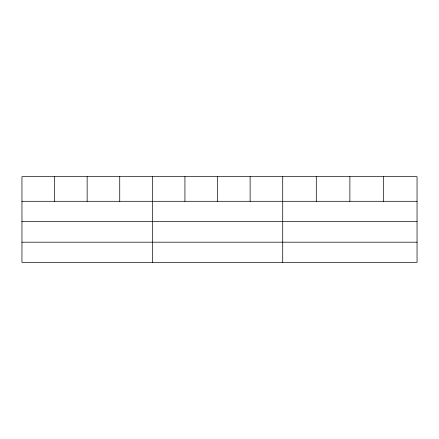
<?xml version="1.0" encoding="UTF-8"?>
<svg xmlns="http://www.w3.org/2000/svg" width="439" height="439" viewBox="0 0 439 439"><rect width="100%" height="100%" fill="white"/><g stroke="black" fill="none" stroke-linecap="round" stroke-linejoin="round"><path stroke-width="0.66" d="M417.05 221.437L417.05 176.676L21.95 176.676L21.95 262.324L417.05 262.324L417.05 221.437L21.95 221.437M21.95 201.298L417.05 201.298M21.95 242.191L417.05 242.191M383.466 176.676L383.466 201.298M349.883 176.676L349.883 201.298M316.299 176.676L316.299 201.298M282.716 176.676L282.716 262.324M250.12 176.676L250.12 201.298M217.524 176.676L217.524 201.298M184.929 176.676L184.929 201.298M152.333 176.676L152.333 262.324M119.737 176.676L119.737 201.298M87.141 176.676L87.141 201.298M54.546 176.676L54.546 201.298"/></g></svg>
